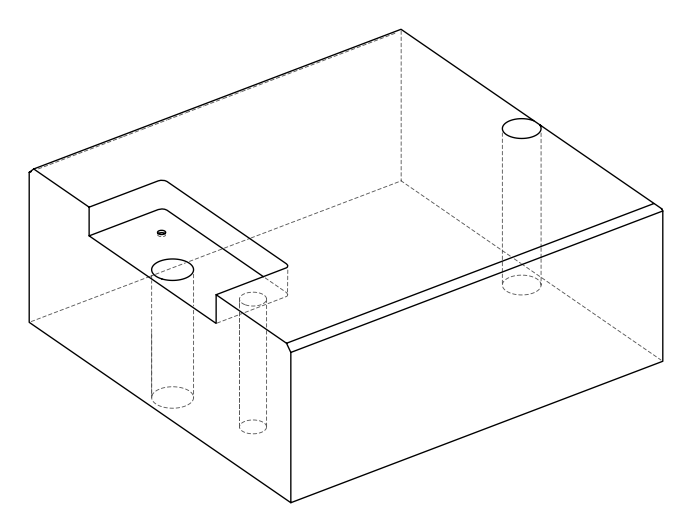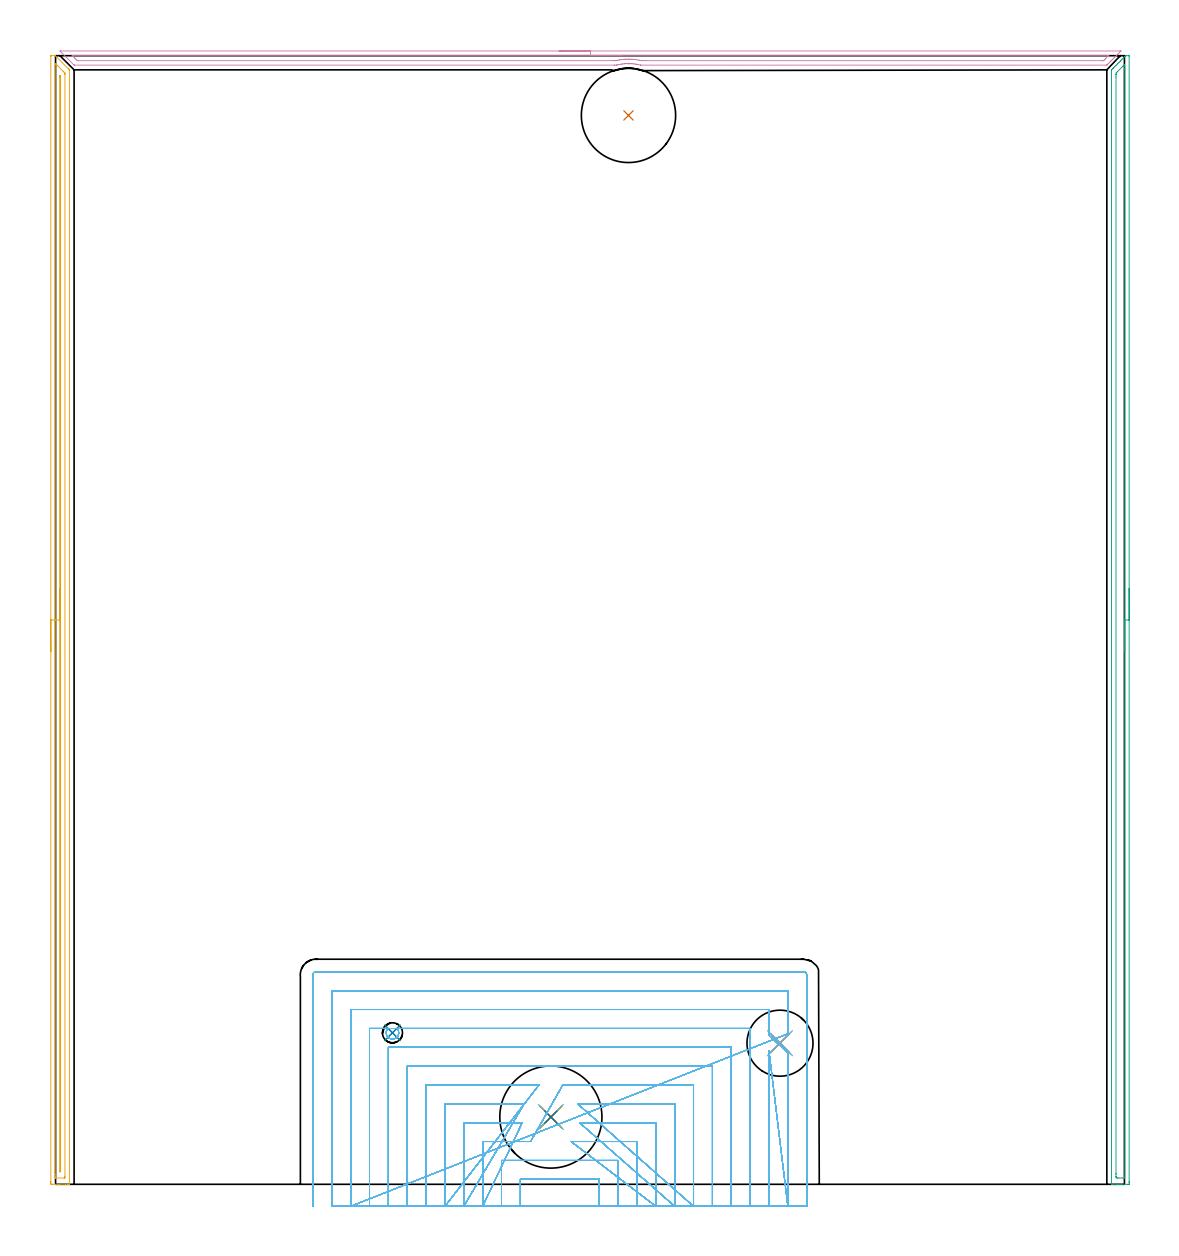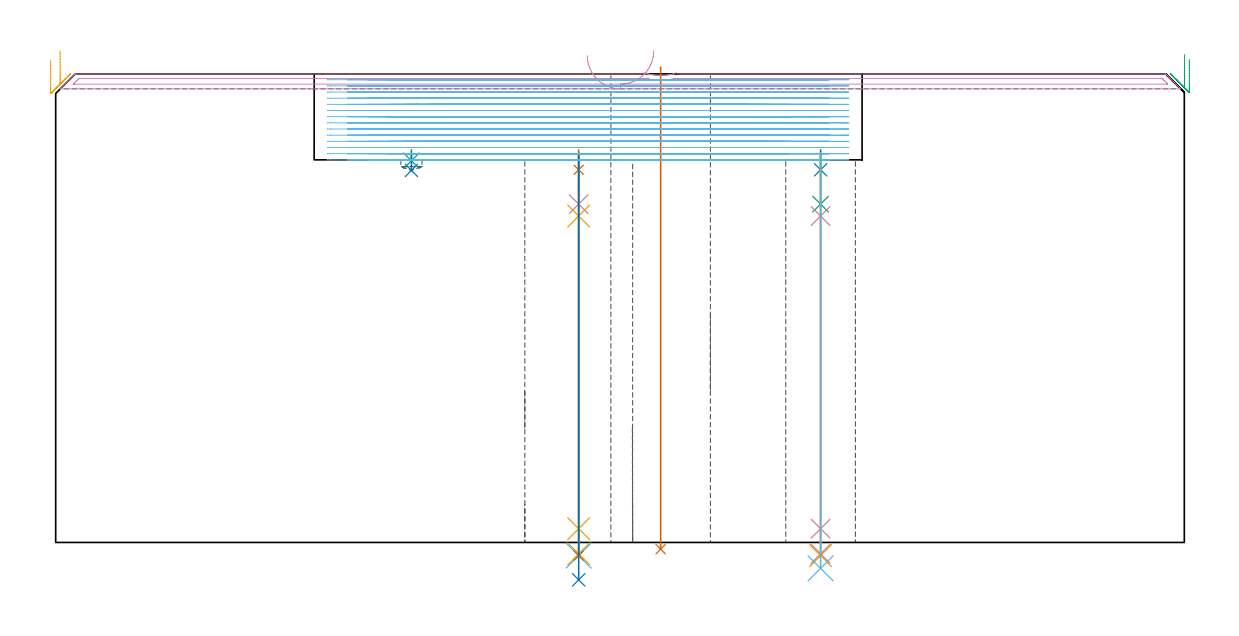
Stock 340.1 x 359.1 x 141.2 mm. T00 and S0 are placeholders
(PLAN: 18 operations, 12 tool changes, 134.8 min)
(1 SPOT_DRILL | STEP1HOLE | NXT0321_9005460120000 | 0.05 min | 3104 mm3)
(2 SPOT_DRILL_1 | STEP1HOLE_1 | NXT0321_9005460120000 | 0.05 min | 3104 mm3)
(3 SPOT_DRILL_2 | STEP1POCKET | NXT0321_9005460120000 | 0.03 min | 2797 mm3)
(4 DRILL_BLIND_HOLE_INTO_CENTER | STEP1HOLE | UGT0301_205 | 0.07 min | 594 mm3)
(5 GUN_DRILL_THROUGH_HOLE | STEP1HOLE | UGT0307_005 | 0.56 min | 5576 mm3)
(6 DRILL_TO_ENLARGE_THROUGH_HOLE | STEP1HOLE | NXT0301_102 | 0.49 min | 10894 mm3)
(7 DRILL_TO_ENLARGE_THROUGH_HOLE_1 | STEP1HOLE | NXT0301_102 | 0.49 min | 0 mm3)
(8 DRILL_TO_ENLARGE_THROUGH_HOLE_2 | STEP1HOLE | UGT0301_001 | 0.52 min | 96905 mm3)
(9 DRILL_BLIND_HOLE_INTO_CENTER_1 | STEP1HOLE_1 | UGT0301_205 | 0.07 min | 600 mm3)
(10 GUN_DRILL_THROUGH_HOLE_1 | STEP1HOLE_1 | UGT0307_005 | 0.56 min | 5571 mm3)
(11 DRILL_TO_ENLARGE_THROUGH_HOLE_3 | STEP1HOLE_1 | NXT0301_102 | 0.49 min | 10893 mm3)
(12 DRILL_TO_ENLARGE_THROUGH_HOLE_4 | STEP1HOLE_1 | UGT0301_051 | 0.51 min | 28690 mm3)
(13 INDEXABLE_INSERT_DRILL_THROUGH_HOLE_FROM_SOLID | STEP1HOLE_2 | NXT0302_031 | 0.58 min | 99749 mm3)
(14 DRILL_BLIND_HOLE_INTO_CENTER_2 | STEP1POCKET | NXT0301_035 | 0.03 min | 91 mm3)
(15 AREA_MILL | FG_CHAMFER_SURFACE | UGT0205_001 | 5.92 min | 5634 mm3)
(16 AREA_MILL_1 | FG_CHAMFER_SURFACE_1 | UGT0205_001 | 5.51 min | 3405 mm3)
(17 AREA_MILL_2 | FG_CHAMFER_SURFACE_2 | UGT0205_001 | 8.72 min | 6205 mm3)
(18 MILL_SLOT | SLOT_PARTIAL_RECTANGULAR | NXT0201_009 | Follow Part, ap 2, ae 75% | 110.15 min | 272662 mm3)
(TOOL NXT0321_9005460120000 | NC Spot Drill, 142deg, 12mm, Carbide, Uncoated | D12 PA142 FL30 Z2)
(TOOL UGT0301_205 | Twist Drill 8.9 mm | D8.9 PA118 FL78 Z2)
(TOOL UGT0307_005 | Gun Drill 8.3 mm | D8.3 PA130 FL24 Z1)
(TOOL NXT0301_102 | Carbide Drill 13.5mm [860.1-1350-108A1-MM 2214] | D13.5 PA140 FL123 Z2)
(TOOL UGT0301_001 | Twist Drill 32.5 mm | D32.5 PA118 FL185 Z2)
(TOOL UGT0301_051 | Twist Drill 21 mm | D21 PA118 FL145 Z2)
(TOOL NXT0302_031 | Index. Insert Drill 30mm [880-D3000L32-05] | D30 PA176 FL150 Z2)
(TOOL NXT0301_035 | Carbide Drill 6.4mm [860.1-0640-032A1-MM 2214] | D6.4 PA140 FL53 Z2)
(TOOL UGT0205_001 | Chamfer Mill 20 x 3 x 45 deg. | D20 FL50 Z2)
(TOOL NXT0201_009 | ENDMILL 8mm [2P460-0800-NA 1630] | D8 FL26 Z6)
(OP 1 SPOT_DRILL)
G17 G21 G94 G90
T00 M6
G54
G17 G0 G90 X157.6 Y21.4 S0 M3
G43 Z151.2 H0
G94 G81 G98 Z112.3 F250. R118.3
G80
M5
M2
(OP 2 SPOT_DRILL_1)
G17 G21 G94 G90
T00 M6
G54
G17 G0 G90 X230.5 Y44.9 S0 M3
G43 Z151.2 H0
G94 G81 G98 Z112.3 F250. R118.3
G80
M5
M2
(OP 3 SPOT_DRILL_2)
G17 G21 G94 G90
T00 M6
G54
G17 G0 G90 X107.2 Y48.2 S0 M3
G43 Z151.2 H0
G94 G81 G98 Z115.025 F250. R118.3
G80
M5
M2
(OP 4 DRILL_BLIND_HOLE_INTO_CENTER)
G17 G21 G94 G90
T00 M6
G54
G17 G0 G90 X157.6 Y21.4 S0 M3
G43 Z151.2 H0
G94 G81 G98 Z101.95 F250. R117.3
G80
M5
M2
(OP 5 GUN_DRILL_THROUGH_HOLE)
G17 G21 G94 G90
T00 M6
G54
G17 G0 G90 X157.6 Y21.4 M8
G43 Z151.2 H0
Z112.938
S716 M3
G94 G1 Z98.358 F125. M26
G4 X.084
Z4.15 F250.
G4 X.084
Z-3.435 F125.
G4 X.084
M5
M9
G0 Z112.938
Z151.2
M2
(OP 6 DRILL_TO_ENLARGE_THROUGH_HOLE)
G17 G21 G94 G90
T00 M6
G54
G17 G0 G90 X157.6 Y21.4 S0 M3
G43 Z151.2 H1
G94 G73 G98 Z-3.957 F250. Q13.251 R117.3
G80
M5
M2
(OP 7 DRILL_TO_ENLARGE_THROUGH_HOLE_1)
G17 G21 G94 G90
T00 M6
G54
G17 G0 G90 X157.6 Y21.4 S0 M3
G43 Z151.2 H1
G94 G73 G98 Z-3.957 F250. Q13.251 R117.3
G80
M5
M2
(OP 8 DRILL_TO_ENLARGE_THROUGH_HOLE_2)
G17 G21 G94 G90
T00 M6
G54
G17 G0 G90 X157.6 Y21.4 S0 M3
G43 Z151.2 H0
G94 G73 G98 Z-11.264 F250. Q31.641 R117.3
G80
M5
M2
(OP 9 DRILL_BLIND_HOLE_INTO_CENTER_1)
G17 G21 G94 G90
T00 M6
G54
G17 G0 G90 X230.5 Y44.9 S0 M3
G43 Z151.2 H0
G94 G81 G98 Z101.95 F250. R117.3
G80
M5
M2
(OP 10 GUN_DRILL_THROUGH_HOLE_1)
G17 G21 G94 G90
T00 M6
G54
G17 G0 G90 X230.5 Y44.9 M8
G43 Z151.2 H0
Z112.898
S716 M3
G94 G1 Z98.358 F125. M26
G4 X.084
Z4.15 F250.
G4 X.084
Z-3.435 F125.
G4 X.084
M5
M9
G0 Z112.898
Z151.2
M2
(OP 11 DRILL_TO_ENLARGE_THROUGH_HOLE_3)
G17 G21 G94 G90
T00 M6
G54
G17 G0 G90 X230.5 Y44.9 S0 M3
G43 Z151.2 H1
G94 G73 G98 Z-3.957 F250. Q13.251 R117.3
G80
M5
M2
(OP 12 DRILL_TO_ENLARGE_THROUGH_HOLE_4)
G17 G21 G94 G90
T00 M6
G54
G17 G0 G90 X230.5 Y44.9 S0 M3
G43 Z151.2 H0
G94 G73 G98 Z-7.809 F250. Q20.518 R117.3
G80
M5
M2
(OP 13 INDEXABLE_INSERT_DRILL_THROUGH_HOLE_FROM_SOLID)
G17 G21 G94 G90
T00 M6
G54
G17 G0 G90 X182.3 Y340.1 S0 M3
G43 Z151.2 H1
G94 G81 G98 Z-2.024 F250. R143.2
G80
M5
M2
(OP 14 DRILL_BLIND_HOLE_INTO_CENTER_2)
G17 G21 G94 G90
T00 M6
G54
G17 G0 G90 X107.2 Y48.2 S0 M3
G43 Z151.2 H1
G94 G81 G98 Z112.1 F250. R117.3
G80
M5
M2
(OP 15 AREA_MILL)
G17 G21 G94 G90
T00 M6
G54
G17 G0 G90 X341.6 Y189.55 S1061 M3
G43 Z151.2 H0
Z145.6
G94 G1 Y189.512 Z144.728 F250.
Y189.398 Z143.864
Y189.209 Z143.012
Y188.947 Z142.18
Y188.613 Z141.374
Y188.21 Z140.6
Y187.742 Z139.864
Y187.21 Z139.172
Y186.621 Z138.529
Y185.978 Z137.94
Y185.286 Z137.408
Y184.55 Z136.94
Y183.776 Z136.537
Y182.97 Z136.203
Y182.138 Z135.941
Y181.286 Z135.752
Y180.422 Z135.638
Y179.55 Z135.6
Y0.923
X341.599 Y0.606 Z135.601
X341.593 Y0.037 Z135.604
X341.591 Y0.007 Z135.605
X341.026 Y0. Z136.17
X339.245 Z137.949
X338.673 Z138.523
X338.355 Z138.841
X337.783 Z139.413
X337.465 Z139.73
X336.411 Z140.789
X336.044 Y0.008 Z141.147
X336.003 Y0.01 Z141.188
X336. Y0.16 Z141.2
Y354.48
X335.996 Y354.587 Z141.196
X336.051 Y354.653 Z141.145
X336.435 Y355.035 Z140.765
X336.574 Y355.175 Z140.625
X337.02 Y355.621 Z140.176
X337.465 Y356.065 Z139.735
X337.91 Y356.512 Z139.286
X338.355 Y356.955 Z138.844
X338.8 Y357.402 Z138.396
X339.245 Y357.846 Z137.954
X339.69 Y358.292 Z137.506
X340.135 Y358.736 Z137.064
X340.304 Y358.904 Z136.896
X340.49 Y359.089 Z136.708
X340.504 Y359.099 Z136.693
X340.58 Y359.1 Z136.619
X340.597 Z136.602
X341.591 Z135.605
X341.6 Y358.993 Z135.6
Y179.55
X340.186 Z137.014
X340.185 Y2.29 Z137.015
X340.183 Y2.189 Z137.017
X340.177 Y2.01 Z137.023
X340.135 Y2.008 Z137.065
X339.634 Y2.001 Z137.566
X338.355 Z138.845
X337.852 Y2.003 Z139.348
X337.465 Y2.01 Z139.735
X337.421 Y2.391 Z139.779
X337.418 Y2.438 Z139.782
X337.414 Y3.283 Z139.786
Y3.334
Y352.297
X337.418 Y353.139 Z139.782
X337.42 Y353.184 Z139.78
X337.465 Y353.603 Z139.735
X337.675 Y353.82 Z139.525
X337.882 Y354.032 Z139.318
X339.667 Y355.817 Z137.533
X339.904 Y356.049 Z137.296
X340.135 Y356.274 Z137.065
X340.18 Y355.817 Z137.02
X340.183 Y355.769 Z137.017
X340.186 Y354.924 Z137.014
Y354.874
Y179.55
Y178.678 Z137.052
Y177.814 Z137.166
Y176.962 Z137.355
Y176.13 Z137.617
Y175.324 Z137.951
Y174.55 Z138.354
Y173.814 Z138.823
Y173.122 Z139.354
Y172.479 Z139.943
Y171.89 Z140.586
Y171.358 Z141.278
Y170.89 Z142.014
Y170.487 Z142.788
Y170.153 Z143.594
Y169.891 Z144.426
Y169.702 Z145.278
Y169.588 Z146.143
Y169.55 Z147.014
G0 Z151.2
M5
M2
(OP 16 AREA_MILL_1)
G17 G21 G94 G90
T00 M6
G54
G17 G0 G90 X160.2 Y360.6 S1061 M3
G43 Z151.2 H0
Z146.7
G94 G1 X160.238 Z145.828 F250.
X160.352 Z144.964
X160.541 Z144.112
X160.803 Z143.28
X161.137 Z142.474
X161.54 Z141.7
X162.009 Z140.964
X162.54 Z140.272
X163.129 Z139.629
X163.772 Z139.04
X164.464 Z138.508
X165.2 Z138.04
X165.974 Z137.637
X166.78 Z137.303
X167.612 Z137.041
X168.464 Z136.852
X169.328 Z136.738
X170.2 Z136.7
X338.722
X338.992 Y360.598 Z136.702
Y360.592 Z136.708
X338.866 Y360.466 Z136.834
X338.519 Y360.117 Z137.179
X338.007 Y359.607 Z137.693
X337.635 Y359.234 Z138.063
X337.148 Y358.748 Z138.552
X336.752 Y358.35 Z138.946
X336.289 Y357.889 Z139.411
X335.868 Y357.466 Z139.83
X335.72 Y357.319 Z139.979
X335.43 Y357.03 Z140.27
X334.984 Y356.583 Z140.714
X334.828 Y356.427 Z140.872
X334.669 Y356.269 Z141.03
X334.508 Y356.111 Z141.182
X334.496 Y356.104 Z141.189
X334.382 Y356.1 Z141.2
X186.232 Y356.101 Z141.198
X186.177 Y356.104 Z141.193
X186.12 Y356.107 Z141.189
X185.398 Y356.268 Z141.031
X185.028 Y356.334 Z140.964
X184.923 Y356.352 Z140.944
X184.766 Y356.381 Z140.917
X184.504 Y356.428 Z140.87
X184.057 Y356.49 Z140.805
X183.61 Y356.533 Z140.762
X183.387 Y356.543 Z140.746
X183.295 Y356.55 Z140.742
X183.138 Y356.557 Z140.73
X182.789 Y356.579 Z140.715
X182.722 Y356.583 Z140.712
X182.441 Z140.705
Y356.581
X182.395 Y356.582 Z140.704
Y356.584
X182.387 Y356.581
X182.237 Z140.703
X181.803 Y356.583 Z140.714
X181.375 Y356.564 Z140.728
X181.354 Y356.562 Z140.73
X180.928 Y356.529 Z140.769
X180.424 Y356.465 Z140.832
X180.034 Y356.417 Z140.881
X179.342 Y356.289 Z141.005
X179.223 Y356.269 Z141.028
X179.14 Y356.254 Z141.043
X178.697 Y356.155 Z141.138
X178.475 Y356.103 Z141.186
X178.418 Z141.188
X177.926 Y356.1 Z141.197
X177.798 Y356.101 Z141.198
X6.018 Y356.1 Z141.2
X5.904 Y356.104 Z141.189
X5.892 Y356.111 Z141.182
X5.731 Y356.268 Z141.031
X1.557 Y360.443 Z136.855
X1.448 Y360.559 Z136.739
X1.417 Y360.595 Z136.703
X1.537 Y360.599 Z136.7
X1.557 Y360.6
X170.2
Y359.186 Z138.114
X334.828 Y359.185 Z138.115
X334.877
X335.114 Y359.179 Z138.121
X335.086 Y359.146 Z138.154
X335.005 Y359.058 Z138.242
X334.915 Y358.965 Z138.335
X334.828 Y358.877 Z138.423
X334.119 Y358.168 Z139.132
X333.935 Y357.986 Z139.314
X333.672 Y357.727 Z139.573
X333.46 Y357.521 Z139.779
X333.043 Y357.515 Z139.785
X332.994
X187.6 Y357.516 Z139.784
X186.707 Y357.517 Z139.783
X186.655 Y357.518 Z139.782
X186.446 Y357.526 Z139.774
X186.209 Y357.572 Z139.728
X185.815 Y357.648 Z139.652
X185.588 Y357.691 Z139.609
X184.923 Y357.805 Z139.495
X184.524 Y357.861 Z139.439
X184.031 Y357.915 Z139.385
X183.541 Y357.952 Z139.348
X183.138 Y357.974 Z139.326
X182.605 Y357.994 Z139.306
X182.246 Y357.996 Z139.304
X181.717 Y357.99 Z139.31
X181.354 Y357.976 Z139.324
X180.873 Y357.943 Z139.357
X180.461 Y357.901 Z139.399
X180.072 Y357.852 Z139.448
X179.569 Y357.786 Z139.514
X179.294 Y357.739 Z139.561
X178.677 Y357.628 Z139.672
X178.539 Y357.603 Z139.697
X178.197 Y357.537 Z139.763
X177.785 Y357.519 Z139.781
X177.733 Y357.517 Z139.783
X176.892 Y357.516 Z139.784
X7.309 Y357.514 Z139.786
X7.098 Y357.516 Z139.784
X6.993 Y357.519 Z139.781
X6.945 Y357.521 Z139.779
X6.845 Y357.617 Z139.683
X6.465 Y357.987 Z139.313
X6.1 Y358.35 Z138.95
X5.572 Y358.878 Z138.422
X5.378 Y359.079 Z138.221
X5.299 Y359.163 Z138.137
X5.289 Y359.18 Z138.12
X5.318 Y359.181 Z138.119
X5.402 Y359.184 Z138.116
X5.572 Y359.186 Z138.114
X5.621
X170.2
X171.072 Z138.152
X171.937 Z138.266
X172.788 Z138.455
X173.62 Z138.717
X174.426 Z139.051
X175.2 Z139.454
X175.936 Z139.923
X176.628 Z140.454
X177.271 Z141.043
X177.86 Z141.686
X178.392 Z142.378
X178.86 Z143.114
X179.263 Z143.888
X179.597 Z144.694
X179.859 Z145.526
X180.048 Z146.378
X180.162 Z147.243
X180.2 Z148.114
G0 Z151.2
M5
M2
(OP 17 AREA_MILL_2)
G17 G21 G94 G90
T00 M6
G54
G17 G0 G90 X-1.5 Y169.55 S1061 M3
G43 Z151.2 H0
Z145.3
G94 G1 Y169.588 Z144.428 F250.
Y169.702 Z143.563
Y169.891 Z142.712
Y170.153 Z141.88
Y170.487 Z141.074
Y170.89 Z140.3
Y171.359 Z139.564
Y171.89 Z138.872
Y172.479 Z138.229
Y173.122 Z137.64
Y173.814 Z137.108
Y174.55 Z136.64
Y175.324 Z136.237
Y176.13 Z135.903
Y176.962 Z135.641
Y177.814 Z135.452
Y178.678 Z135.338
Y179.55 Z135.3
Y358.94
X-1.495 Y359.08 Z135.304
X-1.494 Y359.09 Z135.306
X-1.417 Y359.1 Z135.383
X-0.425 Z136.375
X-0.328 Z136.471
X-0.104 Z136.694
X-0.088 Y359.089 Z136.71
X4.069 Y354.932 Z140.868
X4.34 Y354.658 Z141.137
X4.396 Y354.595 Z141.189
X4.4 Y354.478 Z141.2
Y0.16
X4.398 Y0.01 Z141.188
X4.284 Y0.003 Z141.076
X4.163 Y0. Z140.962
X3.821 Z140.62
X3.196 Z139.99
X1.138 Z137.935
X0.577 Z137.372
X-0.015 Z136.78
X-1.068 Z135.728
X-1.169 Y0.002 Z135.627
X-1.493 Y0.01 Z135.304
X-1.496 Y0.271 Z135.302
X-1.499 Y0.606 Z135.301
X-1.5 Y0.945 Z135.3
Y179.55
X-0.086 Z136.714
X-0.085 Y356.494 Z136.715
X-0.084 Y356.591 Z136.716
X-0.083 Y356.618 Z136.717
X-0.082 Y356.62 Z136.718
X-0.034 Y356.575 Z136.766
X0.144 Y356.403 Z136.944
X0.427 Y356.123 Z137.227
X0.577 Y355.974 Z137.377
X2.323 Y354.228 Z139.123
X2.519 Y354.032 Z139.319
X2.723 Y353.825 Z139.523
X2.864 Y353.68 Z139.664
X2.976 Y353.562 Z139.776
X2.979 Y353.522 Z139.779
X2.983 Y353.356 Z139.783
X2.985 Y353.139 Z139.785
Y2.606
X2.984 Y2.391 Z139.784
X2.98 Y2.053 Z139.78
X2.979 Y2.019 Z139.779
X2.934 Y2.01 Z139.734
X2.832 Y2.005 Z139.632
X2.704 Y2.001 Z139.504
X0.085 Z136.885
X-0.044 Y2.007 Z136.756
X-0.068 Y2.01 Z136.732
X-0.079 Y2.02 Z136.721
X-0.081 Y2.047 Z136.719
X-0.084 Y2.175 Z136.716
X-0.085 Y2.391 Z136.715
X-0.086 Y3.069 Z136.714
Y179.55
X1.328 Z138.128
X1.329 Y352.371 Z138.129
X1.33 Y352.495 Z138.13
X1.334 Y352.743 Z138.134
X1.336 Y352.757 Z138.136
X1.339 Y352.756 Z138.139
X1.358 Y352.74 Z138.158
X1.393 Y352.707 Z138.193
X1.45 Y352.648 Z138.25
X1.545 Y352.544 Z138.345
X1.565 Y352.516 Z138.365
X1.568 Y352.453 Z138.368
X1.57 Y352.371 Z138.37
X1.571 Y352.247 Z138.371
X1.572 Y352.122 Z138.372
X1.571 Y4.944 Z138.371
X1.569 Y4.176 Z138.369
X1.567 Y4.056 Z138.367
X1.565 Y4.019 Z138.365
X1.535 Y4.01 Z138.335
X1.45 Y4.004 Z138.25
X1.393 Y4.003 Z138.193
X1.348 Y4.007 Z138.148
X1.337 Y4.01 Z138.137
X1.335 Y4.019 Z138.135
X1.332 Y4.052 Z138.132
X1.329 Y4.176 Z138.129
X1.328 Y179.55 Z138.128
Y180.422 Z138.166
Y181.287 Z138.28
Y182.138 Z138.469
Y182.97 Z138.731
Y183.776 Z139.065
Y184.55 Z139.468
Y185.286 Z139.937
Y185.978 Z140.468
Y186.621 Z141.057
Y187.21 Z141.701
Y187.742 Z142.393
Y188.21 Z143.128
Y188.613 Z143.902
Y188.947 Z144.708
Y189.209 Z145.54
Y189.398 Z146.392
Y189.512 Z147.257
Y189.55 Z148.128
G0 Z151.2
M5
M2
(OP 18 MILL_SLOT)
G17 G21 G94 G90
T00 M6
G54
G17 G0 G90 X173. Y-7. S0 M3
G43 Z151.303 H1
Z139.446
G94 G1 Y-4. F250.
Y1.6 F500.
X147.9
Y-4.
Y-7. F250.
X179.
Y-4.
Y7.6 F500.
X141.9
Y-4.
Y-7. F250.
X185.
Y-4.
Y13.6 F500.
X167.044
X164.044 F250.
X191. Y-7. F500.
Y-4. F250.
Y19.6 F500.
X169.716
X166.716 F250.
X197. Y-7. F500.
Y-4. F250.
Y25.6 F500.
X169.106
X166.106 F250.
X203. Y-7. F500.
Y-4. F250.
Y31.6 F500.
X164.38
X161.38 F250.
X151.156 Y13.6 F500.
X148.156 F250.
X135.9 F500.
Y-4.
Y-7. F250.
X148.485 Y19.6 F500.
X145.485 F250.
X129.9 F500.
Y-4.
Y-7. F250.
X149.094 Y25.6 F500.
X146.094 F250.
X123.9 F500.
Y-4.
Y-7. F250.
X153.818 Y31.6 F500.
X150.818 F250.
X117.9 F500.
Y-4.
Y-7. F250.
X209.
Y-4.
Y37.6 F500.
X111.9
Y-4.
Y-7. F250.
X215.
Y-4.
Y43.6 F500.
X105.9
Y-4.
Y-7. F250.
X221.
Y-4.
Y49.6 F500.
X108.613
G2 X108.892 Y47.142 R1.997
X107.166 Y46.208 R2.009
X105.709 Y46.871 R2.042
X105.216 Y48.383 R2.058
X105.784 Y49.6 R1.991
G1 X99.9
Y-4.
Y-7. F250.
X227.
Y-4.
Y39.428 F500.
Y42.428 F250.
X233. Y-7. F500.
Y-4. F250.
Y38.904 F500.
Y41.904 F250.
X227. Y47.366 F500.
Y50.366 F250.
Y55.6 F500.
X93.9
Y-4.
Y-7. F250.
X233. Y47.893 F500.
Y50.893 F250.
Y61.6 F500.
X87.9
Y-4.
Y-7. F250.
X239.
Y-4.
Y66.7 F500.
G3 X238.1 Y67.6 R0.9
G1 X82.8
G3 X81.9 Y66.7 R0.9
G1 Y-4.
Y-7. F250.
G0 X173. Z137.588
G1 Y-4.
Y1.6 F500.
X147.9
Y-4.
Y-7. F250.
X179.
Y-4.
Y7.6 F500.
X141.9
Y-4.
Y-7. F250.
X185.
Y-4.
Y13.6 F500.
X167.044
X164.044 F250.
X191. Y-7. F500.
Y-4. F250.
Y19.6 F500.
X169.716
X166.716 F250.
X197. Y-7. F500.
Y-4. F250.
Y25.6 F500.
X169.106
X166.106 F250.
X203. Y-7. F500.
Y-4. F250.
Y31.6 F500.
X164.38
X161.38 F250.
X151.156 Y13.6 F500.
X148.156 F250.
X135.9 F500.
Y-4.
Y-7. F250.
X148.485 Y19.6 F500.
X145.485 F250.
X129.9 F500.
Y-4.
Y-7. F250.
X149.094 Y25.6 F500.
X146.094 F250.
X123.9 F500.
Y-4.
Y-7. F250.
X153.818 Y31.6 F500.
X150.818 F250.
X117.9 F500.
Y-4.
Y-7. F250.
X209.
Y-4.
Y37.6 F500.
X111.9
Y-4.
Y-7. F250.
X215.
Y-4.
Y43.6 F500.
X105.9
Y-4.
Y-7. F250.
X221.
Y-4.
Y49.6 F500.
X108.613
G2 X108.892 Y47.142 R1.997
X107.166 Y46.208 R2.009
X105.709 Y46.871 R2.043
X105.216 Y48.383 R2.06
X105.784 Y49.6 R1.991
G1 X99.9
Y-4.
Y-7. F250.
X227.
Y-4.
Y39.428 F500.
Y42.428 F250.
X233. Y-7. F500.
Y-4. F250.
Y38.904 F500.
Y41.904 F250.
X227. Y47.366 F500.
Y50.366 F250.
Y55.6 F500.
X93.9
Y-4.
Y-7. F250.
X233. Y47.893 F500.
Y50.893 F250.
Y61.6 F500.
X87.9
Y-4.
Y-7. F250.
X239.
Y-4.
Y66.7 F500.
G3 X238.1 Y67.6 R0.9
G1 X82.8
G3 X81.9 Y66.7 R0.9
G1 Y-4.
Y-7. F250.
G0 X173. Z135.731
G1 Y-4.
Y1.6 F500.
X147.9
Y-4.
Y-7. F250.
X179.
Y-4.
Y7.6 F500.
X141.9
Y-4.
Y-7. F250.
X185.
Y-4.
Y13.6 F500.
X167.044
X164.044 F250.
X191. Y-7. F500.
Y-4. F250.
Y19.6 F500.
X169.716
X166.716 F250.
X197. Y-7. F500.
Y-4. F250.
Y25.6 F500.
X169.106
X166.106 F250.
X203. Y-7. F500.
Y-4. F250.
Y31.6 F500.
X164.38
X161.38 F250.
X151.156 Y13.6 F500.
X148.156 F250.
X135.9 F500.
Y-4.
Y-7. F250.
X148.485 Y19.6 F500.
X145.485 F250.
X129.9 F500.
Y-4.
Y-7. F250.
X149.094 Y25.6 F500.
X146.094 F250.
X123.9 F500.
Y-4.
Y-7. F250.
X153.818 Y31.6 F500.
X150.818 F250.
X117.9 F500.
Y-4.
Y-7. F250.
X209.
Y-4.
Y37.6 F500.
X111.9
Y-4.
Y-7. F250.
X215.
Y-4.
Y43.6 F500.
X105.9
Y-4.
Y-7. F250.
X221.
Y-4.
Y49.6 F500.
X108.613
G2 X108.892 Y47.142 R1.997
X107.166 Y46.208 R2.009
X105.709 Y46.871 R2.045
X105.216 Y48.383 R2.06
X105.784 Y49.6 R1.991
G1 X99.9
Y-4.
Y-7. F250.
X227.
Y-4.
Y39.428 F500.
Y42.428 F250.
X233. Y-7. F500.
Y-4. F250.
Y38.904 F500.
Y41.904 F250.
X227. Y47.366 F500.
Y50.366 F250.
Y55.6 F500.
X93.9
Y-4.
Y-7. F250.
X233. Y47.893 F500.
Y50.893 F250.
Y61.6 F500.
X87.9
Y-4.
Y-7. F250.
X239.
Y-4.
Y66.7 F500.
G3 X238.1 Y67.6 R0.9
G1 X82.8
G3 X81.9 Y66.7 R0.9
G1 Y-4.
Y-7. F250.
G0 X173. Z133.874
G1 Y-4.
Y1.6 F500.
X147.9
Y-4.
Y-7. F250.
X179.
Y-4.
Y7.6 F500.
X141.9
Y-4.
Y-7. F250.
X185.
Y-4.
Y13.6 F500.
X167.044
X164.044 F250.
X191. Y-7. F500.
Y-4. F250.
Y19.6 F500.
X169.716
X166.716 F250.
X197. Y-7. F500.
Y-4. F250.
Y25.6 F500.
X169.106
X166.106 F250.
X203. Y-7. F500.
Y-4. F250.
Y31.6 F500.
X164.38
X161.38 F250.
X151.158 Y13.6 F500.
X148.158 F250.
X135.9 F500.
Y-4.
Y-7. F250.
X148.488 Y19.6 F500.
X145.488 F250.
X129.9 F500.
Y-4.
Y-7. F250.
X149.098 Y25.6 F500.
X146.098 F250.
X123.9 F500.
Y-4.
Y-7. F250.
X153.819 Y31.6 F500.
X150.819 F250.
X117.9 F500.
Y-4.
Y-7. F250.
X209.
Y-4.
Y37.6 F500.
X111.9
Y-4.
Y-7. F250.
X215.
Y-4.
Y43.6 F500.
X105.9
Y-4.
Y-7. F250.
X221.
Y-4.
Y49.6 F500.
X108.613
G2 X108.892 Y47.142 R1.997
X107.166 Y46.208 R2.009
X105.709 Y46.871 R2.045
X105.216 Y48.383 R2.058
X105.784 Y49.6 R1.991
G1 X99.9
Y-4.
Y-7. F250.
X227.
Y-4.
Y39.428 F500.
Y42.428 F250.
X233. Y-7. F500.
Y-4. F250.
Y38.907 F500.
Y41.907 F250.
X227. Y47.366 F500.
Y50.366 F250.
Y55.6 F500.
X93.9
Y-4.
Y-7. F250.
X233. Y47.893 F500.
Y50.893 F250.
Y61.6 F500.
X87.9
Y-4.
Y-7. F250.
X239.
Y-4.
Y66.7 F500.
G3 X238.1 Y67.6 R0.9
G1 X82.8
G3 X81.9 Y66.7 R0.9
G1 Y-4.
Y-7. F250.
G0 X173. Z132.016
G1 Y-4.
Y1.6 F500.
X147.9
Y-4.
Y-7. F250.
X179.
Y-4.
Y7.6 F500.
X141.9
Y-4.
Y-7. F250.
X185.
Y-4.
Y13.6 F500.
X167.044
X164.044 F250.
X191. Y-7. F500.
Y-4. F250.
Y19.6 F500.
X169.715
X166.715 F250.
X197. Y-7. F500.
Y-4. F250.
Y25.6 F500.
X169.105
X166.105 F250.
X203. Y-7. F500.
Y-4. F250.
Y31.6 F500.
X164.38
X161.38 F250.
X151.158 Y13.6 F500.
X148.158 F250.
X135.9 F500.
Y-4.
Y-7. F250.
X148.488 Y19.6 F500.
X145.488 F250.
X129.9 F500.
Y-4.
Y-7. F250.
X149.098 Y25.6 F500.
X146.098 F250.
X123.9 F500.
Y-4.
Y-7. F250.
X153.82 Y31.6 F500.
X150.82 F250.
X117.9 F500.
Y-4.
Y-7. F250.
X209.
Y-4.
Y37.6 F500.
X111.9
Y-4.
Y-7. F250.
X215.
Y-4.
Y43.6 F500.
X105.9
Y-4.
Y-7. F250.
X221.
Y-4.
Y49.6 F500.
X108.613
X108.624 Y49.589
X108.847 Y49.315
X108.931 Y49.176
G2 X109.18 Y47.977 R1.984
G1 X109.172 Y47.912
G2 X108.789 Y46.994 R1.984
X107.877 Y46.327 R2.009
X106.405 Y46.375 R2.01
X106.208 Y46.473 R2.042
G1 X105.941 Y46.655
X105.857 Y46.725
X105.709 Y46.871
G2 X105.216 Y48.383 R2.058
X105.784 Y49.6 R1.991
G1 X99.9
Y-4.
Y-7. F250.
X227.
Y-4.
Y39.428 F500.
Y42.428 F250.
X233. Y-7. F500.
Y-4. F250.
Y38.907 F500.
Y41.907 F250.
X227. Y47.366 F500.
Y50.366 F250.
Y55.6 F500.
X93.9
Y-4.
Y-7. F250.
X233. Y47.893 F500.
Y50.893 F250.
Y61.6 F500.
X87.9
Y-4.
Y-7. F250.
X239.
Y-4.
Y66.7 F500.
G3 X238.1 Y67.6 R0.9
G1 X82.8
G3 X81.9 Y66.7 R0.9
G1 Y-4.
Y-7. F250.
G0 X173. Z130.159
G1 Y-4.
Y1.6 F500.
X147.9
Y-4.
Y-7. F250.
X179.
Y-4.
Y7.6 F500.
X141.9
Y-4.
Y-7. F250.
X185.
Y-4.
Y13.6 F500.
X167.044
X164.044 F250.
X191. Y-7. F500.
Y-4. F250.
Y19.6 F500.
X169.715
X166.715 F250.
X197. Y-7. F500.
Y-4. F250.
Y25.6 F500.
X169.105
X166.105 F250.
X203. Y-7. F500.
Y-4. F250.
Y31.6 F500.
X164.38
X161.38 F250.
X151.156 Y13.6 F500.
X148.156 F250.
X135.9 F500.
Y-4.
Y-7. F250.
X148.486 Y19.6 F500.
X145.486 F250.
X129.9 F500.
Y-4.
Y-7. F250.
X149.096 Y25.6 F500.
X146.096 F250.
X123.9 F500.
Y-4.
Y-7. F250.
X153.82 Y31.6 F500.
X150.82 F250.
X117.9 F500.
Y-4.
Y-7. F250.
X209.
Y-4.
Y37.6 F500.
X111.9
Y-4.
Y-7. F250.
X215.
Y-4.
Y43.6 F500.
X105.9
Y-4.
Y-7. F250.
X221.
Y-4.
Y49.6 F500.
X108.613
X108.624 Y49.589
X108.847 Y49.315
X108.931 Y49.176
G2 X109.18 Y47.977 R1.984
G1 X109.172 Y47.912
G2 X108.789 Y46.994 R1.984
X107.877 Y46.327 R2.009
X106.405 Y46.375 R2.01
X106.208 Y46.473 R2.042
G1 X105.941 Y46.655
X105.857 Y46.725
X105.709 Y46.871
G2 X105.216 Y48.383 R2.058
X105.784 Y49.6 R1.991
G1 X99.9
Y-4.
Y-7. F250.
X227.
Y-4.
Y39.428 F500.
Y42.428 F250.
X233. Y-7. F500.
Y-4. F250.
Y38.904 F500.
Y41.904 F250.
X227. Y47.366 F500.
Y50.366 F250.
Y55.6 F500.
X93.9
Y-4.
Y-7. F250.
X233. Y47.893 F500.
Y50.893 F250.
Y61.6 F500.
X87.9
Y-4.
Y-7. F250.
X239.
Y-4.
Y66.7 F500.
G3 X238.1 Y67.6 R0.9
G1 X82.8
G3 X81.9 Y66.7 R0.9
G1 Y-4.
Y-7. F250.
G0 X173. Z128.301
G1 Y-4.
Y1.6 F500.
X147.9
Y-4.
Y-7. F250.
X179.
Y-4.
Y7.6 F500.
X141.9
Y-4.
Y-7. F250.
X185.
Y-4.
Y13.6 F500.
X167.044
X164.044 F250.
X191. Y-7. F500.
Y-4. F250.
Y19.6 F500.
X169.716
X166.716 F250.
X197. Y-7. F500.
Y-4. F250.
Y25.6 F500.
X169.106
X166.106 F250.
X203. Y-7. F500.
Y-4. F250.
Y31.6 F500.
X164.38
X161.38 F250.
X151.159 Y13.6 F500.
X148.159 F250.
X135.9 F500.
Y-4.
Y-7. F250.
X148.491 Y19.6 F500.
X145.491 F250.
X129.9 F500.
Y-4.
Y-7. F250.
X149.101 Y25.6 F500.
X146.101 F250.
X123.9 F500.
Y-4.
Y-7. F250.
X153.819 Y31.6 F500.
X150.819 F250.
X117.9 F500.
Y-4.
Y-7. F250.
X209.
Y-4.
Y37.6 F500.
X111.9
Y-4.
Y-7. F250.
X215.
Y-4.
Y43.6 F500.
X105.9
Y-4.
Y-7. F250.
X221.
Y-4.
Y49.6 F500.
X108.613
G2 X108.892 Y47.142 R1.997
X107.166 Y46.208 R2.009
X105.709 Y46.871 R2.042
X105.216 Y48.383 R2.058
X105.784 Y49.6 R1.991
G1 X99.9
Y-4.
Y-7. F250.
X227.
Y-4.
Y39.428 F500.
Y42.428 F250.
X233. Y-7. F500.
Y-4. F250.
Y38.904 F500.
Y41.904 F250.
X227. Y47.366 F500.
Y50.366 F250.
Y55.6 F500.
X93.9
Y-4.
Y-7. F250.
X233. Y47.893 F500.
Y50.893 F250.
Y61.6 F500.
X87.9
Y-4.
Y-7. F250.
X239.
Y-4.
Y66.7 F500.
G3 X238.1 Y67.6 R0.9
G1 X82.8
G3 X81.9 Y66.7 R0.9
G1 Y-4.
Y-7. F250.
G0 X173. Z126.444
G1 Y-4.
Y1.6 F500.
X147.9
Y-4.
Y-7. F250.
X179.
Y-4.
Y7.6 F500.
X141.9
Y-4.
Y-7. F250.
X185.
Y-4.
Y13.6 F500.
X167.043
X164.043 F250.
X191. Y-7. F500.
Y-4. F250.
Y19.6 F500.
X169.716
X166.716 F250.
X197. Y-7. F500.
Y-4. F250.
Y25.6 F500.
X169.106
X166.106 F250.
X203. Y-7. F500.
Y-4. F250.
Y31.6 F500.
X164.38
X161.38 F250.
X151.159 Y13.6 F500.
X148.159 F250.
X135.9 F500.
Y-4.
Y-7. F250.
X148.491 Y19.6 F500.
X145.491 F250.
X129.9 F500.
Y-4.
Y-7. F250.
X149.101 Y25.6 F500.
X146.101 F250.
X123.9 F500.
Y-4.
Y-7. F250.
X153.819 Y31.6 F500.
X150.819 F250.
X117.9 F500.
Y-4.
Y-7. F250.
X209.
Y-4.
Y37.6 F500.
X111.9
Y-4.
Y-7. F250.
X215.
Y-4.
Y43.6 F500.
X105.9
Y-4.
Y-7. F250.
X221.
Y-4.
Y49.6 F500.
X108.613
G2 X109.047 Y48.941 R1.997
X108.621 Y46.801 R1.996
X107.877 Y46.327 R2.009
X106.463 Y46.351 R2.009
X106.208 Y46.473 R2.042
G1 X105.941 Y46.655
X105.799 Y46.78
G2 X105.488 Y47.182 R2.015
X105.22 Y48.007 R2.058
X105.319 Y48.856 R2.015
X105.787 Y49.6 R1.996
G1 X99.9
Y-4.
Y-7. F250.
X227.
Y-4.
Y39.428 F500.
Y42.428 F250.
X233. Y-7. F500.
Y-4. F250.
Y38.904 F500.
Y41.904 F250.
X227. Y47.366 F500.
Y50.366 F250.
Y55.6 F500.
X93.9
Y-4.
Y-7. F250.
X233. Y47.893 F500.
Y50.893 F250.
Y61.6 F500.
X87.9
Y-4.
Y-7. F250.
X239.
Y-4.
Y66.7 F500.
G3 X238.1 Y67.6 R0.9
G1 X82.8
G3 X81.9 Y66.7 R0.9
G1 Y-4.
Y-7. F250.
G0 X173. Z124.587
G1 Y-4.
Y1.6 F500.
X147.9
Y-4.
Y-7. F250.
X179.
Y-4.
Y7.6 F500.
X141.9
Y-4.
Y-7. F250.
X185.
Y-4.
Y13.6 F500.
X167.043
X164.043 F250.
X191. Y-7. F500.
Y-4. F250.
Y19.6 F500.
X169.716
X166.716 F250.
X197. Y-7. F500.
Y-4. F250.
Y25.6 F500.
X169.106
X166.106 F250.
X203. Y-7. F500.
Y-4. F250.
Y31.6 F500.
X164.38
X161.38 F250.
X151.157 Y13.6 F500.
X148.157 F250.
X135.9 F500.
Y-4.
Y-7. F250.
X148.487 Y19.6 F500.
X145.487 F250.
X129.9 F500.
Y-4.
Y-7. F250.
X149.097 Y25.6 F500.
X146.097 F250.
X123.9 F500.
Y-4.
Y-7. F250.
X153.819 Y31.6 F500.
X150.819 F250.
X117.9 F500.
Y-4.
Y-7. F250.
X209.
Y-4.
Y37.6 F500.
X111.9
Y-4.
Y-7. F250.
X215.
Y-4.
Y43.6 F500.
X105.9
Y-4.
Y-7. F250.
X221.
Y-4.
Y49.6 F500.
X108.614
G2 X108.875 Y47.12 R1.996
X108.352 Y46.572 R1.996
X107.876 Y46.327 R2.009
X106.208 Y46.473 R2.01
G1 X105.913 Y46.673
G2 X105.319 Y48.856 R2.015
X105.787 Y49.6 R1.996
G1 X99.9
Y-4.
Y-7. F250.
X227.
Y-4.
Y39.428 F500.
Y42.428 F250.
X233. Y-7. F500.
Y-4. F250.
Y38.904 F500.
Y41.904 F250.
X227. Y47.366 F500.
Y50.366 F250.
Y55.6 F500.
X93.9
Y-4.
Y-7. F250.
X233. Y47.893 F500.
Y50.893 F250.
Y61.6 F500.
X87.9
Y-4.
Y-7. F250.
X239.
Y-4.
Y66.7 F500.
G3 X238.1 Y67.6 R0.9
G1 X82.8
G3 X81.9 Y66.7 R0.9
G1 Y-4.
Y-7. F250.
G0 X173. Z122.729
G1 Y-4.
Y1.6 F500.
X147.9
Y-4.
Y-7. F250.
X179.
Y-4.
Y7.6 F500.
X141.9
Y-4.
Y-7. F250.
X185.
Y-4.
Y13.6 F500.
X167.044
X164.044 F250.
X191. Y-7. F500.
Y-4. F250.
Y19.6 F500.
X169.716
X166.716 F250.
X197. Y-7. F500.
Y-4. F250.
Y25.6 F500.
X169.106
X166.106 F250.
X203. Y-7. F500.
Y-4. F250.
Y31.6 F500.
X164.38
X161.38 F250.
X151.158 Y13.6 F500.
X148.158 F250.
X135.9 F500.
Y-4.
Y-7. F250.
X148.488 Y19.6 F500.
X145.488 F250.
X129.9 F500.
Y-4.
Y-7. F250.
X149.098 Y25.6 F500.
X146.098 F250.
X123.9 F500.
Y-4.
Y-7. F250.
X153.819 Y31.6 F500.
X150.819 F250.
X117.9 F500.
Y-4.
Y-7. F250.
X209.
Y-4.
Y37.6 F500.
X111.9
Y-4.
Y-7. F250.
X215.
Y-4.
Y43.6 F500.
X105.9
Y-4.
Y-7. F250.
X221.
Y-4.
Y49.6 F500.
X108.614
G2 X108.35 Y46.57 R1.996
X106.208 Y46.473 R2.01
G1 X105.913 Y46.673
G2 X105.319 Y48.856 R2.015
X105.787 Y49.6 R1.996
G1 X99.9
Y-4.
Y-7. F250.
X227.
Y-4.
Y39.428 F500.
Y42.428 F250.
X233. Y-7. F500.
Y-4. F250.
Y38.904 F500.
Y41.904 F250.
X227. Y47.366 F500.
Y50.366 F250.
Y55.6 F500.
X93.9
Y-4.
Y-7. F250.
X233. Y47.893 F500.
Y50.893 F250.
Y61.6 F500.
X87.9
Y-4.
Y-7. F250.
X239.
Y-4.
Y66.7 F500.
G3 X238.1 Y67.6 R0.9
G1 X82.8
G3 X81.9 Y66.7 R0.9
G1 Y-4.
Y-7. F250.
G0 X173. Z120.872
G1 Y-4.
Y1.6 F500.
X147.9
Y-4.
Y-7. F250.
X179.
Y-4.
Y7.6 F500.
X141.9
Y-4.
Y-7. F250.
X185.
Y-4.
Y13.6 F500.
X167.044
X164.044 F250.
X191. Y-7. F500.
Y-4. F250.
Y19.6 F500.
X169.716
X166.716 F250.
X197. Y-7. F500.
Y-4. F250.
Y25.6 F500.
X169.106
X166.106 F250.
X203. Y-7. F500.
Y-4. F250.
Y31.6 F500.
X164.38
X161.38 F250.
X151.158 Y13.6 F500.
X148.158 F250.
X135.9 F500.
Y-4.
Y-7. F250.
X148.488 Y19.6 F500.
X145.488 F250.
X129.9 F500.
Y-4.
Y-7. F250.
X149.098 Y25.6 F500.
X146.098 F250.
X123.9 F500.
Y-4.
Y-7. F250.
X153.819 Y31.6 F500.
X150.819 F250.
X117.9 F500.
Y-4.
Y-7. F250.
X209.
Y-4.
Y37.6 F500.
X111.9
Y-4.
Y-7. F250.
X215.
Y-4.
Y43.6 F500.
X105.9
Y-4.
Y-7. F250.
X221.
Y-4.
Y49.6 F500.
X108.614
G2 X108.35 Y46.57 R1.996
X106.208 Y46.473 R2.01
G1 X105.913 Y46.673
G2 X105.319 Y48.856 R2.015
X105.787 Y49.6 R1.996
G1 X99.9
Y-4.
Y-7. F250.
X227.
Y-4.
Y39.428 F500.
Y42.428 F250.
X233. Y-7. F500.
Y-4. F250.
Y38.904 F500.
Y41.904 F250.
X227. Y47.366 F500.
Y50.366 F250.
Y55.6 F500.
X93.9
Y-4.
Y-7. F250.
X233. Y47.893 F500.
Y50.893 F250.
Y61.6 F500.
X87.9
Y-4.
Y-7. F250.
X239.
Y-4.
Y66.7 F500.
G3 X238.1 Y67.6 R0.9
G1 X82.8
G3 X81.9 Y66.7 R0.9
G1 Y-4.
Y-7. F250.
G0 X173. Z119.015
G1 Y-4.
Y1.6 F500.
X147.9
Y-4.
Y-7. F250.
X179.
Y-4.
Y7.6 F500.
X141.9
Y-4.
Y-7. F250.
X185.
Y-4.
Y13.6 F500.
X167.044
X164.044 F250.
X191. Y-7. F500.
Y-4. F250.
Y19.6 F500.
X169.716
X166.716 F250.
X197. Y-7. F500.
Y-4. F250.
Y25.6 F500.
X169.106
X166.106 F250.
X203. Y-7. F500.
Y-4. F250.
Y31.6 F500.
X164.38
X161.38 F250.
X151.158 Y13.6 F500.
X148.158 F250.
X135.9 F500.
Y-4.
Y-7. F250.
X148.488 Y19.6 F500.
X145.488 F250.
X129.9 F500.
Y-4.
Y-7. F250.
X149.098 Y25.6 F500.
X146.098 F250.
X123.9 F500.
Y-4.
Y-7. F250.
X153.819 Y31.6 F500.
X150.819 F250.
X117.9 F500.
Y-4.
Y-7. F250.
X209.
Y-4.
Y37.6 F500.
X111.9
Y-4.
Y-7. F250.
X215.
Y-4.
Y43.6 F500.
X105.9
Y-4.
Y-7. F250.
X221.
Y-4.
Y49.6 F500.
X108.614
G2 X108.35 Y46.57 R1.996
X107.877 Y46.327 R2.01
X106.206 Y46.475 R2.01
G1 X105.913 Y46.673
G2 X105.319 Y48.856 R2.015
X105.787 Y49.6 R1.996
G1 X99.9
Y-4.
Y-7. F250.
X227.
Y-4.
Y39.428 F500.
Y42.428 F250.
X233. Y-7. F500.
Y-4. F250.
Y38.904 F500.
Y41.904 F250.
X227. Y47.366 F500.
Y50.366 F250.
Y55.6 F500.
X93.9
Y-4.
Y-7. F250.
X233. Y47.893 F500.
Y50.893 F250.
Y61.6 F500.
X87.9
Y-4.
Y-7. F250.
X239.
Y-4.
Y66.7 F500.
G3 X238.1 Y67.6 R0.9
G1 X82.8
G3 X81.9 Y66.7 R0.9
G1 Y-4.
Y-7. F250.
G0 X173. Z117.157
G1 Y-4.
Y1.6 F500.
X147.9
Y-4.
Y-7. F250.
X179.
Y-4.
Y7.6 F500.
X141.9
Y-4.
Y-7. F250.
X185.
Y-4.
Y13.6 F500.
X167.044
X164.044 F250.
X191. Y-7. F500.
Y-4. F250.
Y19.6 F500.
X169.716
X166.716 F250.
X197. Y-7. F500.
Y-4. F250.
Y25.6 F500.
X169.106
X166.106 F250.
X203. Y-7. F500.
Y-4. F250.
Y31.6 F500.
X164.38
X161.38 F250.
X151.156 Y13.6 F500.
X148.156 F250.
X135.9 F500.
Y-4.
Y-7. F250.
X148.485 Y19.6 F500.
X145.485 F250.
X129.9 F500.
Y-4.
Y-7. F250.
X149.094 Y25.6 F500.
X146.094 F250.
X123.9 F500.
Y-4.
Y-7. F250.
X153.818 Y31.6 F500.
X150.818 F250.
X117.9 F500.
Y-4.
Y-7. F250.
X209.
Y-4.
Y37.6 F500.
X111.9
Y-4.
Y-7. F250.
X215.
Y-4.
Y43.6 F500.
X105.9
Y-4.
Y-7. F250.
X221.
Y-4.
Y49.6 F500.
X108.614
G2 X108.856 Y49.304 R1.996
X109.012 Y47.372 R1.996
X108.348 Y46.568 R1.996
X106.56 Y46.316 R2.011
X106.206 Y46.475 R2.01
G1 X105.913 Y46.673
G2 X105.319 Y48.856 R2.015
X105.787 Y49.6 R1.996
G1 X99.9
Y-4.
Y-7. F250.
X227.
Y-4.
Y39.428 F500.
Y42.428 F250.
X233. Y-7. F500.
Y-4. F250.
Y38.904 F500.
Y41.904 F250.
X227. Y47.366 F500.
Y50.366 F250.
Y55.6 F500.
X93.9
Y-4.
Y-7. F250.
X233. Y47.89 F500.
Y50.89 F250.
Y61.6 F500.
X87.9
Y-4.
Y-7. F250.
X239.
Y-4.
Y66.7 F500.
G3 X238.1 Y67.6 R0.9
G1 X82.8
G3 X81.9 Y66.7 R0.9
G1 Y-4.
Y-7. F250.
G0 X173. Z115.3
G1 Y-4.
Y1.6 F500.
X147.9
Y-4.
Y-7. F250.
X179.
Y-4.
Y7.6 F500.
X141.9
Y-4.
Y-7. F250.
X185.
Y-4.
Y13.6 F500.
X167.042
X164.042 F250.
X191. Y-7. F500.
Y-4. F250.
Y19.6 F500.
X169.715
X166.715 F250.
X197. Y-7. F500.
Y-4. F250.
Y25.6 F500.
X169.106
X166.106 F250.
X203. Y-7. F500.
Y-4. F250.
Y31.6 F500.
X164.38
X161.38 F250.
X151.156 Y13.6 F500.
X148.156 F250.
X135.9 F500.
Y-4.
Y-7. F250.
X148.485 Y19.6 F500.
X145.485 F250.
X129.9 F500.
Y-4.
Y-7. F250.
X149.095 Y25.6 F500.
X146.095 F250.
X123.9 F500.
Y-4.
Y-7. F250.
X153.818 Y31.6 F500.
X150.818 F250.
X117.9 F500.
Y-4.
Y-7. F250.
X209.
Y-4.
Y37.6 F500.
X111.9
Y-4.
Y-7. F250.
X215.
Y-4.
Y43.6 F500.
X105.9
Y-4.
Y-7. F250.
X221.
Y-4.
Y49.6 F500.
X99.9
Y-4.
Y-7. F250.
X227.
Y-4.
Y39.428 F500.
Y42.428 F250.
X233. Y-7. F500.
Y-4. F250.
Y38.904 F500.
Y41.904 F250.
X227. Y47.366 F500.
Y50.366 F250.
Y55.6 F500.
X93.9
Y-4.
Y-7. F250.
X233. Y47.89 F500.
Y50.89 F250.
Y61.6 F500.
X87.9
Y-4.
Y-7. F250.
X239.
Y-4.
Y66.7 F500.
G3 X238.1 Y67.6 R0.9
G1 X82.8
G3 X81.9 Y66.7 R0.9
G1 Y-4.
Y-7. F250.
G0 Z151.303
M5
M2
